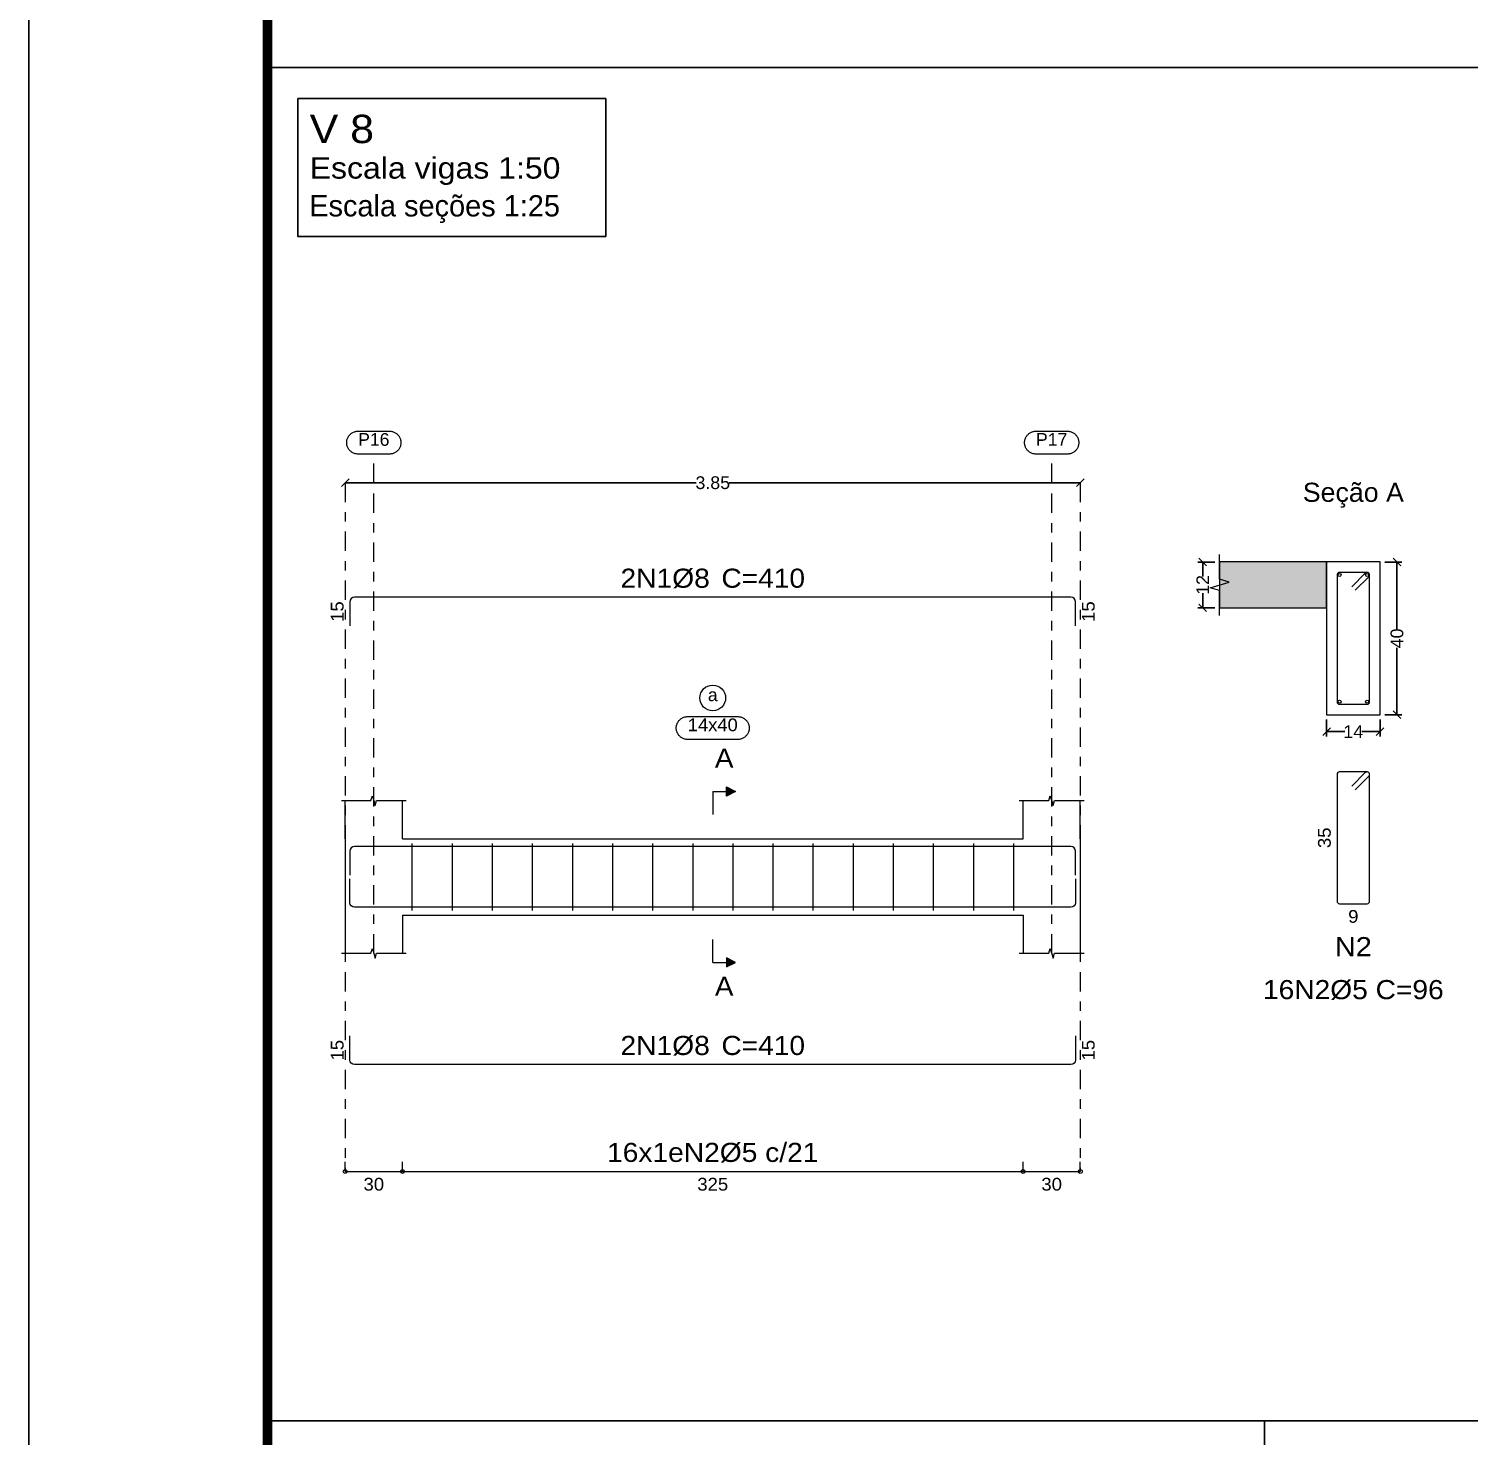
# Model space of a CAD drawing. Header units: centimetres. Extents: x 3194 to 3278, y -951 to -517.
# Drawn here: x 3194.32 to 3209.41, y -874.96 to -860.21 of the extents above; entities that cross this region are included whole.
import ezdxf
from ezdxf.enums import TextEntityAlignment as Align

# ---------------------------------------------------------------- set-up
doc = ezdxf.new("R2010")
doc.units = ezdxf.units.CM
doc.linetypes.add('CYPE_RAYAPUNTO', pattern=[0.4125, 0.2025, -0.105, 0, -0.105])
for name, color, linetype, lineweight in [('ARM_LONGITUDINAL_Ø8', 32, 'Continuous', 9), ('ARM_TRANSVERSAL_Ø5', 120, 'Continuous', 9), ('ELE_ARM_TRANS_TXT_EST', 7, 'Continuous', 9), ('ELE_CONT_NOS', 7, 'Continuous', 9), ('ELE_CONT_VIG_CONCRETO', 7, 'Continuous', 9), ('ELE_COT_COMPRIMENTO_PROJETADO', 8, 'Continuous', 0), ('ELE_COT_COT_ANCORAGENS', 8, 'Continuous', 0), ('ELE_COT_COT_EST', 8, 'Continuous', 0), ('ELE_COT_COT_LIN_APOIOS', 8, 'CYPE_RAYAPUNTO', 0), ('ELE_COT_TEXTOS_ESTRIBOS', 8, 'Continuous', 0), ('ELE_REF_COT_LIN_AUX_COTA', 8, 'CYPE_RAYAPUNTO', 9), ('ELE_REF_LINHAS_MARCAS_PLANTA', 8, 'Continuous', 9), ('ELE_REF_MARCAS_PLANTA', 8, 'Continuous', 9), ('ELE_REF_REF_ESCALA', 3, 'Continuous', 9), ('ELE_REF_REF_NOME', 8, 'Continuous', 9), ('ELE_REF_REF_REFERENCIA', 8, 'Continuous', 9), ('ELE_REF_TEXTO_REF_NOME', 8, 'Continuous', 9), ('ELE_REF_TEXTO_REF_REFERENCIA', 8, 'Continuous', 9), ('POR_ARM_LONG_ARM_TEXTOS', 7, 'Continuous', 9), ('POR_ARM_LONG_TXT_COMP', 7, 'Continuous', 9), ('SEC_CONT_LAJES_CORTE', 8, 'Continuous', 9), ('SEC_CONT_VIG_CONCRETO_CORTE', 7, 'Continuous', 9), ('SEC_COTAS_SEC_DIM_VIGA', 8, 'Continuous', 0), ('SEC_COTAS_TEXTOS_DETALHE_ESTRIBOS', 8, 'Continuous', 0), ('SEC_REF_TXT_NOMES', 2, 'Continuous', 9), ('SEC_REF_TXT_POSICOES_ARM_ESTRIBOS', 7, 'Continuous', 9)]:
    doc.layers.add(name, color=color, linetype=linetype, lineweight=lineweight)
doc.layers.add('ARQ-FOLHA', color=7, linetype='Continuous')
doc.layers.add('COTA CYPE', color=31, linetype='Continuous')
doc.styles.add('CYPETXT', font='arial.ttf', dxfattribs={"height": 0.2})
doc.styles.add('CYPETXT_0.2', font='arial.ttf', dxfattribs={"height": 0.133333})
doc.dimstyles.new('cype_oblique', dxfattribs={"dimtxt": 0.18, "dimasz": 0.18, "dimexe": 0.05, "dimexo": 0.05, "dimgap": 0, "dimtad": 0, "dimdec": 4, "dimzin": 0, "dimdsep": 46, "dimtxsty": 'CYPETXT_0.2', "dimblk": 'OBLIQUE', "dimtsz": 0.04, "dimcen": 0.09, "dimadec": 0, "dimazin": 0, "dimtfac": 1, "dimtdec": 4, "dimtofl": 0, "dimtmove": 2, "dimatfit": 3, "dimfxl": 1, "dimtolj": 1, "dimtzin": 0, "dimarcsym": 0})

# ---------------------------------------------------------------- blocks, each defined once
blk = doc.blocks.new('*D1259')
at = {"layer": 'Defpoints', "color": 0, "transparency": 16777216}
for p in [(3207.912, -867.399), (3208.472, -867.399), (3208.472, -867.576)]:
    blk.add_point(p, dxfattribs=at)
at = {"layer": 'SEC_COTAS_SEC_DIM_VIGA', "color": 0, "lineweight": -2, "transparency": 16777216}
for p, q in [((3207.912, -867.449), (3207.912, -867.626)), ((3208.472, -867.449), (3208.472, -867.626)), ((3207.872, -867.616), (3207.952, -867.536)), ((3207.912, -867.576), (3208.103, -867.576)), ((3208.472, -867.576), (3208.281, -867.576)), ((3208.432, -867.616), (3208.512, -867.536))]:
    blk.add_line(p, q, dxfattribs=at)
at = {"layer": 'SEC_COTAS_SEC_DIM_VIGA', "color": 0, "transparency": 16777216, "insert": (3208.192, -867.576), "char_height": 0.1333, "attachment_point": 5, "style": 'CYPETXT_0.2'}
blk.add_mtext('\\A1;14', dxfattribs=at)
blk = doc.blocks.new('_OBLIQUE')
at = {"color": 0, "linetype": 'ByBlock'}
blk.add_line((-0.5, -0.5), (0.5, 0.5), dxfattribs=at)
blk = doc.blocks.new('*D1260')
at = {"layer": 'Defpoints', "color": 0, "transparency": 16777216}
for p in [(3206.615, -865.799), (3206.792, -865.799), (3206.792, -866.279)]:
    blk.add_point(p, dxfattribs=at)
at = {"layer": 'SEC_COTAS_SEC_DIM_VIGA', "color": 0, "lineweight": -2, "transparency": 16777216}
for p, q in [((3206.655, -865.839), (3206.575, -865.759)), ((3206.742, -865.799), (3206.565, -865.799)), ((3206.615, -865.799), (3206.615, -865.95)), ((3206.655, -866.319), (3206.575, -866.239)), ((3206.615, -866.279), (3206.615, -866.127)), ((3206.742, -866.279), (3206.565, -866.279))]:
    blk.add_line(p, q, dxfattribs=at)
at = {"layer": 'SEC_COTAS_SEC_DIM_VIGA', "color": 0, "transparency": 16777216, "insert": (3206.615, -866.039), "char_height": 0.1333, "attachment_point": 5, "rotation": 90, "style": 'CYPETXT_0.2'}
blk.add_mtext('\\A1;12', dxfattribs=at)
blk = doc.blocks.new('*D1261')
at = {"layer": 'Defpoints', "color": 0, "transparency": 16777216}
for p in [(3208.472, -865.799), (3208.649, -865.799), (3208.472, -867.399)]:
    blk.add_point(p, dxfattribs=at)
at = {"layer": 'SEC_COTAS_SEC_DIM_VIGA', "color": 0, "lineweight": -2, "transparency": 16777216}
for p, q in [((3208.689, -865.839), (3208.609, -865.759)), ((3208.522, -865.799), (3208.699, -865.799)), ((3208.649, -865.799), (3208.649, -866.501)), ((3208.649, -867.399), (3208.649, -866.697)), ((3208.522, -867.399), (3208.699, -867.399)), ((3208.689, -867.439), (3208.609, -867.359))]:
    blk.add_line(p, q, dxfattribs=at)
at = {"layer": 'SEC_COTAS_SEC_DIM_VIGA', "color": 0, "transparency": 16777216, "insert": (3208.649, -866.599), "char_height": 0.1333, "attachment_point": 5, "rotation": 90, "style": 'CYPETXT_0.2'}
blk.add_mtext('\\A1;40', dxfattribs=at)
blk = doc.blocks.new('*D1365')
at = {"layer": 'Defpoints', "color": 0, "transparency": 16777216}
for p in [(3197.633, -864.969), (3197.633, -864.969), (3205.333, -864.969)]:
    blk.add_point(p, dxfattribs=at)
at = {"layer": 'ELE_COT_COMPRIMENTO_PROJETADO', "color": 0, "lineweight": -2, "transparency": 16777216}
for p, q in [((3197.593, -865.009), (3197.673, -864.929)), ((3197.633, -864.969), (3201.309, -864.969)), ((3205.333, -864.969), (3201.656, -864.969)), ((3205.293, -865.009), (3205.373, -864.929))]:
    blk.add_line(p, q, dxfattribs=at)
at = {"layer": 'ELE_COT_COMPRIMENTO_PROJETADO', "color": 0, "transparency": 16777216, "insert": (3201.483, -864.969), "char_height": 0.1333, "attachment_point": 5, "style": 'CYPETXT_0.2'}
blk.add_mtext('\\A1;3.85', dxfattribs=at)
blk = doc.blocks.new('FOLHA A1')
at = {"layer": 'ARQ-FOLHA'}
blk.add_line((0, 0), (0, -594), dxfattribs=at)
at = {"layer": 'ARQ-FOLHA', "const_width": 1}
blk.add_lwpolyline([(25, -10), (25, -584), (831, -584), (831, -10), (25, -10)], dxfattribs=at)

msp = doc.modelspace()

# ---------------------------------------------------------------- hatches: boundary and pattern name
at = {"layer": 'ELE_REF_LINHAS_MARCAS_PLANTA'}
for points in [[(3201.6267, -868.25099), (3201.6267, -868.15499), (3201.7227, -868.20299)], [(3201.6267, -869.94499), (3201.6267, -870.04099), (3201.7227, -869.99299)]]:
    msp.add_hatch(color=256, dxfattribs=at).paths.add_polyline_path(points)
at = {"layer": 'SEC_CONT_LAJES_CORTE', "true_color": 0xdad7d3}
msp.add_hatch(color=254, dxfattribs=at).paths.add_polyline_path([(3206.79203, -866.27858), (3207.91203, -866.27858), (3207.91203, -865.79858), (3206.79203, -865.79858)])

# ---------------------------------------------------------------- linework, layer by layer
for p, q in [((3196.8194, -860.62006), (3259.9194, -860.62006)), ((3196.8194, -874.79363), (3259.9194, -874.79363)), ((3207.26011, -874.79363), (3207.26011, -888.50749))]:
    msp.add_line(p, q)
at = {"layer": 'ARM_LONGITUDINAL_Ø8'}
for points in [[(3205.2827, -866.46858), (3205.2827, -866.21658), (3205.27904, -866.19822), (3205.26864, -866.18264), (3205.25306, -866.17224), (3205.2347, -866.16858), (3197.7307, -866.16858), (3197.71233, -866.17224), (3197.69675, -866.18264), (3197.68635, -866.19822), (3197.6827, -866.21658), (3197.6827, -866.46858)], [(3205.2827, -869.07999), (3205.2827, -868.82799), (3205.27904, -868.80963), (3205.26864, -868.79405), (3205.25306, -868.78365), (3205.2347, -868.77999), (3197.7307, -868.77999), (3197.71233, -868.78365), (3197.69675, -868.79405), (3197.68635, -868.80963), (3197.6827, -868.82799), (3197.6827, -869.07999)], [(3205.2827, -869.11599), (3205.2827, -869.36799), (3205.27904, -869.38636), (3205.26864, -869.40194), (3205.25306, -869.41234), (3205.2347, -869.41599), (3197.7307, -869.41599), (3197.71233, -869.41234), (3197.69675, -869.40194), (3197.68635, -869.38636), (3197.6827, -869.36799), (3197.6827, -869.11599)], [(3205.2827, -870.76299), (3205.2827, -871.01499), (3205.27904, -871.03336), (3205.26864, -871.04894), (3205.25306, -871.05934), (3205.2347, -871.06299), (3197.7307, -871.06299), (3197.71233, -871.05934), (3197.69675, -871.04894), (3197.68635, -871.03336), (3197.6827, -871.01499), (3197.6827, -870.76299)]]:
    msp.add_lwpolyline(points, dxfattribs=at)
for centre in [(3208.04803, -865.93458), (3208.33603, -865.93458), (3208.04803, -867.26258), (3208.33603, -867.26258)]:
    msp.add_circle(centre, 0.016, dxfattribs=at)
at = {"layer": 'ARM_TRANSVERSAL_Ø5'}
for p, q in [((3198.3327, -868.74799), (3198.3327, -869.44799)), ((3198.7527, -868.74799), (3198.7527, -869.44799)), ((3199.1727, -868.74799), (3199.1727, -869.44799)), ((3199.5927, -868.74799), (3199.5927, -869.44799)), ((3200.0127, -868.74799), (3200.0127, -869.44799)), ((3200.4327, -868.74799), (3200.4327, -869.44799)), ((3200.8527, -868.74799), (3200.8527, -869.44799)), ((3201.2727, -868.74799), (3201.2727, -869.44799)), ((3201.6927, -868.74799), (3201.6927, -869.44799)), ((3202.1127, -868.74799), (3202.1127, -869.44799)), ((3202.5327, -868.74799), (3202.5327, -869.44799)), ((3202.9527, -868.74799), (3202.9527, -869.44799)), ((3203.3727, -868.74799), (3203.3727, -869.44799)), ((3203.7927, -868.74799), (3203.7927, -869.44799)), ((3204.2127, -868.74799), (3204.2127, -869.44799)), ((3204.6327, -868.74799), (3204.6327, -869.44799))]:
    msp.add_line(p, q, dxfattribs=at)
for points in [[(3208.21299, -866.09439), (3208.35441, -865.95297), (3208.35765, -865.94903), (3208.36005, -865.94453), (3208.36153, -865.93966), (3208.36203, -865.93458), (3208.36153, -865.92951), (3208.36005, -865.92463), (3208.35765, -865.92014), (3208.35441, -865.9162), (3208.35047, -865.91297), (3208.34598, -865.91056), (3208.3411, -865.90908), (3208.33603, -865.90858), (3208.04803, -865.90858), (3208.03808, -865.91056), (3208.02964, -865.9162), (3208.02401, -865.92463), (3208.02203, -865.93458), (3208.02203, -867.26258), (3208.02401, -867.27253), (3208.02964, -867.28097), (3208.03808, -867.2866), (3208.04803, -867.28858), (3208.33603, -867.28858), (3208.34598, -867.2866), (3208.35441, -867.28097), (3208.36005, -867.27253), (3208.36203, -867.26258), (3208.36203, -865.93458), (3208.36153, -865.92951), (3208.36005, -865.92463), (3208.35765, -865.92014), (3208.35441, -865.9162), (3208.35047, -865.91297), (3208.34598, -865.91056), (3208.3411, -865.90908), (3208.33603, -865.90858), (3208.33096, -865.90908), (3208.32608, -865.91056), (3208.32158, -865.91297), (3208.31764, -865.9162), (3208.17622, -866.05762)], [(3208.21299, -868.18372), (3208.35441, -868.0423), (3208.35765, -868.03836), (3208.36005, -868.03387), (3208.36153, -868.02899), (3208.36203, -868.02392), (3208.36153, -868.01884), (3208.36005, -868.01397), (3208.35765, -868.00947), (3208.35441, -868.00553), (3208.35047, -868.0023), (3208.34598, -867.9999), (3208.3411, -867.99842), (3208.33603, -867.99792), (3208.04803, -867.99792), (3208.03808, -867.9999), (3208.02964, -868.00553), (3208.02401, -868.01397), (3208.02203, -868.02392), (3208.02203, -869.35192), (3208.02401, -869.36187), (3208.02964, -869.3703), (3208.03808, -869.37594), (3208.04803, -869.37792), (3208.33603, -869.37792), (3208.34598, -869.37594), (3208.35441, -869.3703), (3208.36005, -869.36187), (3208.36203, -869.35192), (3208.36203, -868.02392), (3208.36153, -868.01884), (3208.36005, -868.01397), (3208.35765, -868.00947), (3208.35441, -868.00553), (3208.35047, -868.0023), (3208.34598, -867.9999), (3208.3411, -867.99842), (3208.33603, -867.99792), (3208.33096, -867.99842), (3208.32608, -867.9999), (3208.32158, -868.0023), (3208.31764, -868.00553), (3208.17622, -868.14695)]]:
    msp.add_lwpolyline(points, dxfattribs=at)
at = {"layer": 'COTA CYPE'}
msp.add_lwpolyline([(3197.13585, -860.94451), (3200.36225, -860.94451), (3200.36225, -862.38799), (3197.13585, -862.38799)], close=True, dxfattribs=at)
at = {"layer": 'ELE_CONT_NOS'}
for p, q in [((3197.6327, -868.69799), (3197.6327, -868.29799)), ((3198.2327, -868.69799), (3198.2327, -868.29799)), ((3204.7327, -868.69799), (3204.7327, -868.29799)), ((3205.3327, -868.69799), (3205.3327, -868.29799)), ((3197.6327, -869.49799), (3197.6327, -869.89799)), ((3198.2327, -869.49799), (3198.2327, -869.89799)), ((3204.7327, -869.49799), (3204.7327, -869.89799)), ((3205.3327, -869.49799), (3205.3327, -869.89799))]:
    msp.add_line(p, q, dxfattribs=at)
for points in [[(3197.5927, -868.29799), (3197.9027, -868.29799), (3197.9177, -868.24799), (3197.9477, -868.34799), (3197.9627, -868.29799), (3198.2727, -868.29799)], [(3204.6927, -868.29799), (3205.0027, -868.29799), (3205.0177, -868.24799), (3205.0477, -868.34799), (3205.0627, -868.29799), (3205.3727, -868.29799)], [(3197.6327, -868.69799), (3197.6327, -869.49799)], [(3205.3327, -868.69799), (3205.3327, -869.49799)], [(3197.5927, -869.89799), (3197.9027, -869.89799), (3197.9177, -869.84799), (3197.9477, -869.94799), (3197.9627, -869.89799), (3198.2727, -869.89799)], [(3204.6927, -869.89799), (3205.0027, -869.89799), (3205.0177, -869.84799), (3205.0477, -869.94799), (3205.0627, -869.89799), (3205.3727, -869.89799)]]:
    msp.add_lwpolyline(points, dxfattribs=at)
at = {"layer": 'ELE_CONT_VIG_CONCRETO'}
for p, q in [((3198.2327, -868.69799), (3204.7327, -868.69799)), ((3198.2327, -869.49799), (3204.7327, -869.49799))]:
    msp.add_line(p, q, dxfattribs=at)
at = {"layer": 'ELE_COT_COT_EST'}
for p, q in [((3197.6327, -872.18299), (3197.6327, -872.08299)), ((3198.2327, -872.18299), (3198.2327, -872.08299)), ((3204.7327, -872.18299), (3204.7327, -872.08299))]:
    msp.add_line(p, q, dxfattribs=at)
for points in [[(3197.6327, -872.18299), (3198.2327, -872.18299), (3198.2327, -872.08299)], [(3198.2327, -872.18299), (3204.7327, -872.18299), (3204.7327, -872.08299)], [(3204.7327, -872.18299), (3205.3327, -872.18299), (3205.3327, -872.08299)]]:
    msp.add_lwpolyline(points, dxfattribs=at)
for centre in [(3197.6327, -872.18299), (3198.2327, -872.18299), (3198.2327, -872.18299), (3204.7327, -872.18299), (3204.7327, -872.18299), (3205.3327, -872.18299)]:
    msp.add_circle(centre, 0.02, dxfattribs=at)
at = {"layer": 'ELE_COT_COT_LIN_APOIOS'}
for p, q in [((3197.6327, -864.96858), (3197.6327, -872.18299)), ((3205.3327, -864.96858), (3205.3327, -872.18299))]:
    msp.add_line(p, q, dxfattribs=at)
at = {"layer": 'ELE_REF_COT_LIN_AUX_COTA'}
for p, q in [((3197.9327, -864.96858), (3197.9327, -864.66858)), ((3205.0327, -864.96858), (3205.0327, -864.66858)), ((3197.9327, -869.89799), (3197.9327, -864.96858)), ((3205.0327, -869.89799), (3205.0327, -864.96858))]:
    msp.add_line(p, q, dxfattribs=at)
at = {"layer": 'ELE_REF_LINHAS_MARCAS_PLANTA'}
for p, q in [((3201.4827, -868.20299), (3201.4827, -868.44299)), ((3201.4827, -868.20299), (3201.6267, -868.20299)), ((3201.4827, -869.99299), (3201.4827, -869.75299)), ((3201.4827, -869.99299), (3201.6267, -869.99299))]:
    msp.add_line(p, q, dxfattribs=at)
for points in [[(3201.6267, -868.25099), (3201.6267, -868.15499), (3201.7227, -868.20299)], [(3201.6267, -869.94499), (3201.6267, -870.04099), (3201.7227, -869.99299)]]:
    msp.add_lwpolyline(points, close=True, dxfattribs=at)
at = {"layer": 'ELE_REF_REF_NOME'}
msp.add_lwpolyline([(3201.7447, -867.41799), (3201.75271, -867.41826), (3201.76069, -867.41906), (3201.7686, -867.4204), (3201.7764, -867.42226), (3201.78406, -867.42463), (3201.79154, -867.42752), (3201.79882, -867.43089), (3201.80585, -867.43475), (3201.81261, -867.43906), (3201.81907, -867.44382), (3201.82519, -867.449), (3201.83095, -867.45457), (3201.83633, -867.46052), (3201.8413, -867.46681), (3201.84584, -867.47342), (3201.84993, -867.48032), (3201.85355, -867.48748), (3201.85668, -867.49487), (3201.85931, -867.50244), (3201.86143, -867.51018), (3201.86302, -867.51803), (3201.86409, -867.52598), (3201.86463, -867.53398), (3201.86463, -867.542), (3201.86409, -867.55001), (3201.86302, -867.55795), (3201.86143, -867.56581), (3201.85931, -867.57355), (3201.85668, -867.58112), (3201.85355, -867.58851), (3201.84993, -867.59566), (3201.84584, -867.60256), (3201.8413, -867.60918), (3201.83633, -867.61547), (3201.83095, -867.62142), (3201.82519, -867.62699), (3201.81907, -867.63217), (3201.81261, -867.63693), (3201.80585, -867.64124), (3201.79882, -867.6451), (3201.79154, -867.64847), (3201.78406, -867.65135), (3201.7764, -867.65373), (3201.7686, -867.65559), (3201.76069, -867.65692), (3201.75271, -867.65773), (3201.7447, -867.65799), (3201.2207, -867.65799), (3201.21268, -867.65773), (3201.2047, -867.65692), (3201.19679, -867.65559), (3201.18899, -867.65373), (3201.18133, -867.65135), (3201.17385, -867.64847), (3201.16657, -867.6451), (3201.15954, -867.64124), (3201.15278, -867.63693), (3201.14633, -867.63217), (3201.1402, -867.62699), (3201.13444, -867.62142), (3201.12906, -867.61547), (3201.12409, -867.60918), (3201.11955, -867.60256), (3201.11546, -867.59566), (3201.11184, -867.58851), (3201.10871, -867.58112), (3201.10608, -867.57355), (3201.10396, -867.56581), (3201.10237, -867.55795), (3201.1013, -867.55001), (3201.10076, -867.542), (3201.10076, -867.53398), (3201.1013, -867.52598), (3201.10237, -867.51803), (3201.10396, -867.51018), (3201.10608, -867.50244), (3201.10871, -867.49487), (3201.11184, -867.48748), (3201.11546, -867.48032), (3201.11955, -867.47342), (3201.12409, -867.46681), (3201.12906, -867.46052), (3201.13444, -867.45457), (3201.1402, -867.449), (3201.14633, -867.44382), (3201.15278, -867.43906), (3201.15954, -867.43475), (3201.16657, -867.43089), (3201.17385, -867.42752), (3201.18133, -867.42463), (3201.18899, -867.42226), (3201.19679, -867.4204), (3201.2047, -867.41906), (3201.21268, -867.41826), (3201.2207, -867.41799), (3201.7447, -867.41799)], close=True, dxfattribs=at)
msp.add_circle((3201.4827, -867.22329), 0.13471, dxfattribs=at)
at = {"layer": 'ELE_REF_REF_REFERENCIA'}
for points in [[(3198.0967, -864.42858), (3198.10471, -864.42885), (3198.11269, -864.42965), (3198.1206, -864.43099), (3198.1284, -864.43285), (3198.13606, -864.43522), (3198.14354, -864.43811), (3198.15082, -864.44148), (3198.15785, -864.44534), (3198.16461, -864.44965), (3198.17107, -864.45441), (3198.17719, -864.45959), (3198.18295, -864.46516), (3198.18833, -864.47111), (3198.1933, -864.4774), (3198.19784, -864.48401), (3198.20193, -864.49091), (3198.20555, -864.49807), (3198.20868, -864.50546), (3198.21131, -864.51303), (3198.21343, -864.52077), (3198.21502, -864.52862), (3198.21609, -864.53657), (3198.21663, -864.54457), (3198.21663, -864.55259), (3198.21609, -864.5606), (3198.21502, -864.56854), (3198.21343, -864.5764), (3198.21131, -864.58414), (3198.20868, -864.59171), (3198.20555, -864.5991), (3198.20193, -864.60625), (3198.19784, -864.61315), (3198.1933, -864.61977), (3198.18833, -864.62606), (3198.18295, -864.63201), (3198.17719, -864.63758), (3198.17107, -864.64276), (3198.16461, -864.64752), (3198.15785, -864.65183), (3198.15082, -864.65569), (3198.14354, -864.65906), (3198.13606, -864.66194), (3198.1284, -864.66432), (3198.1206, -864.66618), (3198.11269, -864.66751), (3198.10471, -864.66832), (3198.0967, -864.66858), (3197.7687, -864.66858), (3197.76068, -864.66832), (3197.7527, -864.66751), (3197.74479, -864.66618), (3197.73699, -864.66432), (3197.72933, -864.66194), (3197.72185, -864.65906), (3197.71457, -864.65569), (3197.70754, -864.65183), (3197.70078, -864.64752), (3197.69433, -864.64276), (3197.6882, -864.63758), (3197.68244, -864.63201), (3197.67706, -864.62606), (3197.67209, -864.61977), (3197.66755, -864.61315), (3197.66346, -864.60625), (3197.65984, -864.5991), (3197.65671, -864.59171), (3197.65408, -864.58414), (3197.65196, -864.5764), (3197.65037, -864.56854), (3197.6493, -864.5606), (3197.64876, -864.55259), (3197.64876, -864.54457), (3197.6493, -864.53657), (3197.65037, -864.52862), (3197.65196, -864.52077), (3197.65408, -864.51303), (3197.65671, -864.50546), (3197.65984, -864.49807), (3197.66346, -864.49091), (3197.66755, -864.48401), (3197.67209, -864.4774), (3197.67706, -864.47111), (3197.68244, -864.46516), (3197.6882, -864.45959), (3197.69433, -864.45441), (3197.70078, -864.44965), (3197.70754, -864.44534), (3197.71457, -864.44148), (3197.72185, -864.43811), (3197.72933, -864.43522), (3197.73699, -864.43285), (3197.74479, -864.43099), (3197.7527, -864.42965), (3197.76068, -864.42885), (3197.7687, -864.42858), (3198.0967, -864.42858)], [(3205.1967, -864.42858), (3205.20471, -864.42885), (3205.21269, -864.42965), (3205.2206, -864.43099), (3205.2284, -864.43285), (3205.23606, -864.43522), (3205.24354, -864.43811), (3205.25082, -864.44148), (3205.25785, -864.44534), (3205.26461, -864.44965), (3205.27107, -864.45441), (3205.27719, -864.45959), (3205.28295, -864.46516), (3205.28833, -864.47111), (3205.2933, -864.4774), (3205.29784, -864.48401), (3205.30193, -864.49091), (3205.30555, -864.49807), (3205.30868, -864.50546), (3205.31131, -864.51303), (3205.31343, -864.52077), (3205.31502, -864.52862), (3205.31609, -864.53657), (3205.31663, -864.54457), (3205.31663, -864.55259), (3205.31609, -864.5606), (3205.31502, -864.56854), (3205.31343, -864.5764), (3205.31131, -864.58414), (3205.30868, -864.59171), (3205.30555, -864.5991), (3205.30193, -864.60625), (3205.29784, -864.61315), (3205.2933, -864.61977), (3205.28833, -864.62606), (3205.28295, -864.63201), (3205.27719, -864.63758), (3205.27107, -864.64276), (3205.26461, -864.64752), (3205.25785, -864.65183), (3205.25082, -864.65569), (3205.24354, -864.65906), (3205.23606, -864.66194), (3205.2284, -864.66432), (3205.2206, -864.66618), (3205.21269, -864.66751), (3205.20471, -864.66832), (3205.1967, -864.66858), (3204.8687, -864.66858), (3204.86068, -864.66832), (3204.8527, -864.66751), (3204.84479, -864.66618), (3204.83699, -864.66432), (3204.82933, -864.66194), (3204.82185, -864.65906), (3204.81457, -864.65569), (3204.80754, -864.65183), (3204.80078, -864.64752), (3204.79433, -864.64276), (3204.7882, -864.63758), (3204.78244, -864.63201), (3204.77706, -864.62606), (3204.77209, -864.61977), (3204.76755, -864.61315), (3204.76346, -864.60625), (3204.75984, -864.5991), (3204.75671, -864.59171), (3204.75408, -864.58414), (3204.75196, -864.5764), (3204.75037, -864.56854), (3204.7493, -864.5606), (3204.74876, -864.55259), (3204.74876, -864.54457), (3204.7493, -864.53657), (3204.75037, -864.52862), (3204.75196, -864.52077), (3204.75408, -864.51303), (3204.75671, -864.50546), (3204.75984, -864.49807), (3204.76346, -864.49091), (3204.76755, -864.48401), (3204.77209, -864.4774), (3204.77706, -864.47111), (3204.78244, -864.46516), (3204.7882, -864.45959), (3204.79433, -864.45441), (3204.80078, -864.44965), (3204.80754, -864.44534), (3204.81457, -864.44148), (3204.82185, -864.43811), (3204.82933, -864.43522), (3204.83699, -864.43285), (3204.84479, -864.43099), (3204.8527, -864.42965), (3204.86068, -864.42885), (3204.8687, -864.42858), (3205.1967, -864.42858)]]:
    msp.add_lwpolyline(points, close=True, dxfattribs=at)
at = {"layer": 'SEC_CONT_LAJES_CORTE'}
for points in [[(3206.79203, -866.35858), (3206.79203, -866.09858), (3206.69203, -866.06858), (3206.89203, -866.00858), (3206.79203, -865.97858), (3206.79203, -865.71858)], [(3206.79203, -866.27858), (3207.91203, -866.27858), (3207.91203, -865.79858), (3206.79203, -865.79858)]]:
    msp.add_lwpolyline(points, dxfattribs=at)
at = {"layer": 'SEC_CONT_LAJES_CORTE', "color": 254, "true_color": 0xdad7d3}
msp.add_lwpolyline([(3206.79203, -866.27858), (3207.91203, -866.27858), (3207.91203, -865.79858), (3206.79203, -865.79858)], close=True, dxfattribs=at)
at = {"layer": 'SEC_CONT_VIG_CONCRETO_CORTE'}
msp.add_lwpolyline([(3208.47203, -865.79858), (3207.91203, -865.79858), (3207.91203, -867.39858), (3208.47203, -867.39858), (3208.47203, -865.79858)], close=True, dxfattribs=at)

# ---------------------------------------------------------------- block references
at = {"layer": 'ARQ-FOLHA', "xscale": 0.1, "yscale": 0.1, "zscale": 0.1}
msp.add_blockref('FOLHA A1', (3194.3194, -830.10749), dxfattribs=at)

# ---------------------------------------------------------------- texts
at = {"layer": 'COTA CYPE', "style": 'CYPETXT', "width": 1.080185}
msp.add_text('V 8', height=0.297399, dxfattribs=at).set_placement((3197.26125, -861.41128), (3197.93486, -861.41128), align=Align.FIT)
at = {"layer": 'ELE_ARM_TRANS_TXT_EST', "style": 'CYPETXT', "width": 1.055863}
msp.add_text('16x1eN2%%c5 c/21', height=0.2, dxfattribs=at).set_placement((3200.3757, -872.08299), (3202.5897, -872.08299), align=Align.FIT)
at = {"layer": 'ELE_COT_COT_ANCORAGENS', "style": 'CYPETXT', "width": 1.042546}
for p, p2 in [((3197.61603, -866.42658), (3197.61603, -866.21058)), ((3205.4827, -866.42658), (3205.4827, -866.21058)), ((3197.61603, -871.02099), (3197.61603, -870.80499)), ((3205.4827, -871.02099), (3205.4827, -870.80499))]:
    msp.add_text('15', height=0.133333, rotation=90, dxfattribs=at).set_placement(p, p2, align=Align.FIT)
at = {"layer": 'ELE_COT_TEXTOS_ESTRIBOS', "style": 'CYPETXT', "width": 1.042546}
for s, p, p2 in [('30', (3197.8247, -872.38299), (3198.0407, -872.38299)), ('325', (3201.3207, -872.38299), (3201.6447, -872.38299)), ('30', (3204.9247, -872.38299), (3205.1407, -872.38299))]:
    msp.add_text(s, height=0.133333, dxfattribs=at).set_placement(p, p2, align=Align.FIT)
at = {"layer": 'ELE_REF_MARCAS_PLANTA', "style": 'CYPETXT', "width": 1.044083}
for p, p2 in [((3201.5052, -867.95299), (3201.7002, -867.95299)), ((3201.5052, -870.34299), (3201.7002, -870.34299))]:
    msp.add_text('A', height=0.2, dxfattribs=at).set_placement(p, p2, align=Align.FIT)
at = {"layer": 'ELE_REF_REF_ESCALA', "style": 'CYPETXT'}
for s, width, p, p2 in [('Escala vigas 1:50', 1.075389, (3197.26125, -861.78303), (3199.88766, -861.78303)), ('Escala seções 1:25', 0.971968, (3197.25638, -862.17915), (3199.88279, -862.17915))]:
    msp.add_text(s, height=0.2230494, dxfattribs=dict(at, width=width)).set_placement(p, p2, align=Align.FIT)
at = {"layer": 'ELE_REF_TEXTO_REF_NOME', "style": 'CYPETXT'}
for s, height, width, p, p2 in [('a', 0.13333, 0.984627, (3201.4317, -867.25662), (3201.5337, -867.25662)), ('14x40', 0.133333, 1.032505, (3201.2207, -867.57133), (3201.7447, -867.57133))]:
    msp.add_text(s, height=height, dxfattribs=dict(at, width=width)).set_placement(p, p2, align=Align.FIT)
at = {"layer": 'ELE_REF_TEXTO_REF_REFERENCIA', "style": 'CYPETXT', "width": 0.989671}
for s, p, p2 in [('P16', (3197.7687, -864.58192), (3198.0967, -864.58192)), ('P17', (3204.8687, -864.58192), (3205.1967, -864.58192))]:
    msp.add_text(s, height=0.133333, dxfattribs=at).set_placement(p, p2, align=Align.FIT)
at = {"layer": 'POR_ARM_LONG_ARM_TEXTOS', "style": 'CYPETXT', "width": 1.057309}
for p, p2 in [((3200.5162, -866.06858), (3201.4522, -866.06858)), ((3200.5162, -870.96299), (3201.4522, -870.96299))]:
    msp.add_text('2N1%%c8', height=0.2, dxfattribs=at).set_placement(p, p2, align=Align.FIT)
at = {"layer": 'POR_ARM_LONG_TXT_COMP', "style": 'CYPETXT', "width": 1.053117}
for p, p2 in [((3201.4922, -866.06858), (3202.4492, -866.06858)), ((3201.4922, -870.96299), (3202.4492, -870.96299))]:
    msp.add_text(' C=410', height=0.2, dxfattribs=at).set_placement(p, p2, align=Align.FIT)
at = {"layer": 'SEC_COTAS_TEXTOS_DETALHE_ESTRIBOS', "style": 'CYPETXT', "width": 1.042546}
msp.add_text('35', height=0.133333, rotation=90, dxfattribs=at).set_placement((3207.95536, -868.79592), (3207.95536, -868.57992), align=Align.FIT)
msp.add_text('9', height=0.13333, dxfattribs=at).set_placement((3208.13803, -869.57792), (3208.24603, -869.57792), align=Align.FIT)
at = {"layer": 'SEC_REF_TXT_NOMES', "style": 'CYPETXT', "width": 1.002256}
msp.add_text('Seção A', height=0.2, dxfattribs=at).set_placement((3207.66253, -865.16858), (3208.72153, -865.16858), align=Align.FIT)
at = {"layer": 'SEC_REF_TXT_POSICOES_ARM_ESTRIBOS', "style": 'CYPETXT'}
for s, width, p, p2 in [('N2', 1.083541, (3207.99853, -869.92792), (3208.38553, -869.92792)), ('16N2%%c5 C=96', 1.055186, (3207.24553, -870.37792), (3209.13853, -870.37792))]:
    msp.add_text(s, height=0.2, dxfattribs=dict(at, width=width)).set_placement(p, p2, align=Align.FIT)

# ---------------------------------------------------------------- dimensions: what is measured, and where the dimension line sits
at = {"layer": 'ELE_COT_COMPRIMENTO_PROJETADO'}
dim = msp.add_aligned_dim(p1=(3205.3327, -864.96858), p2=(3197.6327, -864.96858), distance=0, text='3.85', dimstyle='cype_oblique', override={"dimexe": 0, "dimexo": 0}, dxfattribs=at)
dim.commit()
dim.dimension.update_dxf_attribs({"geometry": '*D1365', "text_midpoint": (3201.4827, -864.96858)})
at = {"layer": 'SEC_COTAS_SEC_DIM_VIGA'}
for p1, p2, distance, text, picture, middle in [((3206.79203, -866.27858), (3206.79203, -865.79858), 0.17733, '12', '*D1260', (3206.6147, -866.03858)), ((3208.47203, -867.39858), (3208.47203, -865.79858), -0.17733, '40', '*D1261', (3208.64936, -866.59858)), ((3207.91203, -867.39858), (3208.47203, -867.39858), -0.17733, '14', '*D1259', (3208.19203, -867.57592))]:
    dim = msp.add_aligned_dim(p1=p1, p2=p2, distance=distance, text=text, dimstyle='cype_oblique', dxfattribs=at)
    dim.commit()
    dim.dimension.update_dxf_attribs({"geometry": picture, "text_midpoint": middle})

doc.saveas('drawing.dxf')
